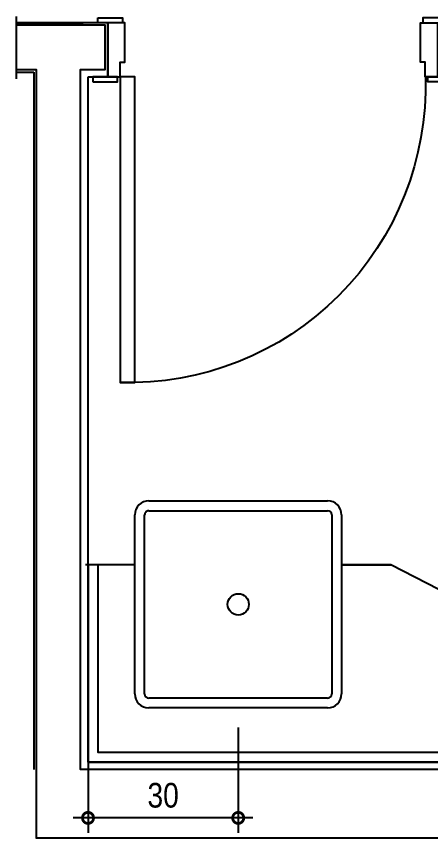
# Model space of a CAD drawing. Header units: metres. Extents: x 3 to 168, y -142 to 28.
# Drawn here: x 91.848 to 92.689, y 2.876 to 4.544 of the extents above; entities that cross this region are included whole.
import ezdxf

# ---------------------------------------------------------------- set-up
doc = ezdxf.new("R2010")
doc.units = ezdxf.units.M
doc.linetypes.add('DASHEDX2', pattern=[1.5, 1, -0.5])
for name, color, linetype in [('ARQ-ALV ACAB', 4, 'Continuous'), ('ARQ-ALV OSSO', 5, 'Continuous'), ('ARQ-AUX', 7, 'Continuous'), ('ARQ-CAX @ 1', 1, 'Continuous'), ('ARQ-DIM', 2, 'Continuous'), ('ARQ-HID', 2, 'Continuous'), ('ARQ-PRJ', 7, 'DASHEDX2')]:
    doc.layers.add(name, color=color, linetype=linetype)
doc.styles.add('Adesa', font='ARIALN.TTF')
doc.dimstyles.new('ADESA 1-0025', dxfattribs={"dimtxt": 0.05, "dimasz": 0.045, "dimexe": 0.03, "dimexo": 0.04, "dimgap": 0.02, "dimtad": 1, "dimtoh": 1, "dimdec": 0, "dimlfac": 100, "dimzin": 4, "dimtxsty": 'Adesa', "dimblk": 'DOTSMALL', "dimcen": 1, "dimdle": 0.03, "dimclrd": 1, "dimclre": 1, "dimclrt": 256, "dimazin": 1, "dimtm": 1e-09, "dimtfac": 1, "dimtdec": 0, "dimtix": 1, "dimtmove": 2, "dimatfit": 0, "dimldrblk": 'DOTSMALL', "dimfxl": 0.8, "dimtvp": 2, "dimtolj": 1, "dimtzin": 0, "dimarcsym": 0})

# ---------------------------------------------------------------- blocks, each defined once
blk = doc.blocks.new('ARQ-HID-CUBA Q')
for points in [[(-0.1816, 0), (0.1816, 0)], [(-0.1816, -0.11), (0.1816, -0.11)], [(-0.1816, -0.13), (0.1816, -0.13)], [(-0.21, -0.5016), (-0.21, -0.1384)], [(-0.19, -0.5016), (-0.19, -0.1384)], [(0.19, -0.1384), (0.19, -0.5016)], [(0.21, -0.1384), (0.21, -0.5016)], [(-0.21, -0.4), (-0.31, -0.4)], [(0.21, -0.4), (0.31, -0.4)], [(0.1816, -0.51), (-0.1816, -0.51)], [(0.1816, -0.53), (-0.1816, -0.53)], [(0.1816, -0.53), (-0.1816, -0.53)]]:
    blk.add_lwpolyline(points)
blk.add_circle((0, -0.32), 0.0216)
for centre, radius, start, end in [((-0.1816, -0.1384), 0.0284, 90, 180), ((0.1816, -0.1384), 0.0284, 0, 90), ((-0.1816, -0.1384), 0.0084, 90, 180), ((0.1816, -0.1384), 0.0084, 0, 90), ((-0.1816, -0.5016), 0.0284, 180, 270), ((-0.1816, -0.5016), 0.0084, 180, 270), ((0.1816, -0.5016), 0.0284, 270, 0), ((0.1816, -0.5016), 0.0084, 270, 0)]:
    blk.add_arc(centre, radius, start, end)
blk = doc.blocks.new('*U26')
for points in [[(-0.665, -0.03), (-0.615, -0.03), (-0.615, -0.04), (-0.665, -0.04)], [(0.045, -0.03), (-0.005, -0.03), (-0.005, -0.04), (0.045, -0.04)], [(-0.675, -0.16), (-0.625, -0.16), (-0.625, -0.15), (-0.675, -0.15)], [(0, -0.15), (0, -0.77), (-0.03, -0.77), (-0.03, -0.15)], [(0.055, -0.16), (0.005, -0.16), (0.005, -0.15), (0.055, -0.15)]]:
    blk.add_lwpolyline(points, close=True)
for points in [[(-0.66, -0.15), (-0.62, -0.15), (-0.62, -0.12), (-0.61, -0.12), (-0.61, -0.04), (-0.645, -0.04), (-0.645, -0.15)], [(0.04, -0.15), (0, -0.15), (0, -0.12), (-0.01, -0.12), (-0.01, -0.04), (0.025, -0.04), (0.025, -0.15)]]:
    blk.add_lwpolyline(points)
at = {"layer": 'ARQ-PRJ'}
blk.add_arc((-0.0179, -0.1679), 0.6024, 178.2986, 271.7014, dxfattribs=at)
blk = doc.blocks.new('_DotSmall')
at = {"color": 0, "linetype": 'ByBlock', "const_width": 0.5}
blk.add_lwpolyline([(-0.0625, 0, 1), (0.0625, 0, 1)], format="xyb", close=True, dxfattribs=at)
blk = doc.blocks.new('*D91')
at = {"layer": 'ARQ-DIM', "color": 1, "lineweight": -2, "transparency": 16777216}
for p, q in [((91.9937, 3.101), (91.9937, 2.8878)), ((92.2987, 3.101), (92.2987, 2.8878)), ((92.3287, 2.9178), (91.9637, 2.9178))]:
    blk.add_line(p, q, dxfattribs=at)
at = {"layer": 'Defpoints', "color": 0, "transparency": 16777216}
for p in [(91.9937, 3.141), (92.2987, 3.141), (91.9937, 2.9178)]:
    blk.add_point(p, dxfattribs=at)
at = {"layer": 'ARQ-DIM', "color": 1, "lineweight": -2, "transparency": 16777216, "xscale": 0.045, "yscale": 0.045, "zscale": 0.045, "rotation": 180}
blk.add_blockref('_DotSmall', (91.9937, 2.9178), dxfattribs=at)
at = {"layer": 'ARQ-DIM', "color": 1, "lineweight": -2, "transparency": 16777216, "xscale": 0.045, "yscale": 0.045, "zscale": 0.045}
blk.add_blockref('_DotSmall', (92.2987, 2.9178), dxfattribs=at)
at = {"layer": 'ARQ-DIM', "transparency": 16777216, "insert": (92.1462, 2.9634), "char_height": 0.05, "attachment_point": 5, "style": 'Adesa'}
blk.add_mtext('\\A1;30', dxfattribs=at)
blk = doc.blocks.new('AREAS MOLHADAS')
at = {"layer": 'ARQ-ALV ACAB'}
for p, q in [((92.0337, 4.5309), (91.8483, 4.5309)), ((92.0337, 4.4209), (92.0337, 4.5309)), ((91.8483, 4.4309), (91.8837, 4.4309)), ((91.8837, 4.4309), (91.8837, 3.0159)), ((91.9937, 3.0309), (91.9937, 4.4209)), ((91.9937, 4.4209), (92.0337, 4.4209)), ((93.3937, 3.0309), (91.9937, 3.0309))]:
    blk.add_line(p, q, dxfattribs=at)
at = {"layer": 'ARQ-ALV OSSO'}
for points in [[(91.8483, 4.5309), (91.8837, 4.5309), (91.9437, 4.5309), (91.9837, 4.5309)], [(94.1986, 4.1459), (94.1987, 3.0159), (93.3987, 3.0159), (93.3987, 3.0159), (91.9787, 3.0159), (91.9787, 4.4359), (92.0287, 4.4359), (92.0287, 4.5259), (91.8483, 4.5259)], [(91.8483, 4.4359), (91.8887, 4.4359), (91.8887, 2.8759)], [(91.8887, 2.8775), (94.3286, 2.8775)]]:
    blk.add_lwpolyline(points, dxfattribs=at)
at = {"layer": 'ARQ-AUX'}
blk.add_lwpolyline([(91.8483, 4.4173), (91.8483, 4.5437)], dxfattribs=at)
at = {"layer": 'ARQ-HID'}
for points in [[(92.0887, 3.431), (91.9937, 3.431), (91.9937, 3.0309), (93.3837, 3.031), (93.3837, 3.3309), (92.8037, 3.3309), (92.6087, 3.431), (92.5087, 3.431)], [(92.0137, 3.431), (92.0137, 3.0509), (93.3837, 3.051)]]:
    blk.add_lwpolyline(points, dxfattribs=at)
at = {"layer": 'ARQ-CAX @ 1', "xscale": -1}
blk.add_blockref('*U26', (92.0587, 4.5709), dxfattribs=at)
at = {"layer": 'ARQ-HID', "rotation": 180}
blk.add_blockref('ARQ-HID-CUBA Q', (92.2987, 3.031), dxfattribs=at)
at = {"layer": 'ARQ-DIM'}
dim = blk.add_linear_dim(base=(91.993668438, 2.9178282526), p1=(92.2986684379, 3.1409817631), p2=(91.993668438, 3.1409817631), dimstyle='ADESA 1-0025', dxfattribs=at)
dim.commit()
dim.dimension.update_dxf_attribs({"geometry": '*D91', "text_midpoint": (92.146168438, 2.963356902)})

msp = doc.modelspace()

# ---------------------------------------------------------------- block references
msp.add_blockref('AREAS MOLHADAS', (0, 0))

doc.saveas('drawing.dxf')
